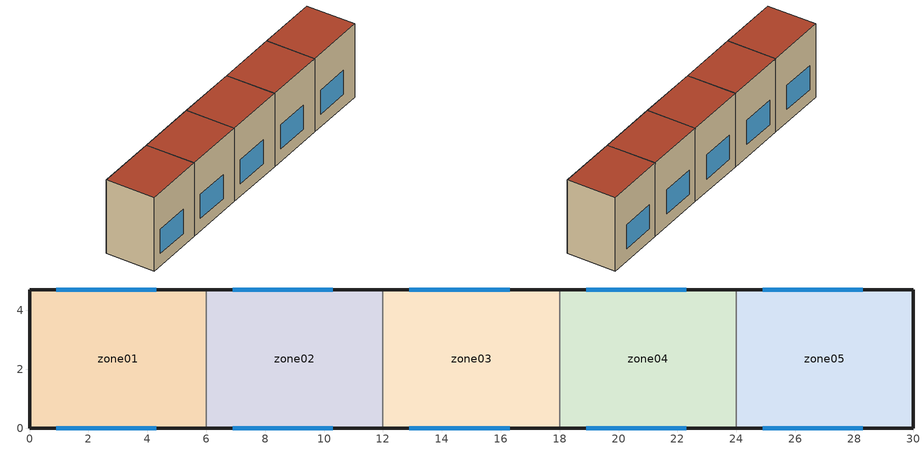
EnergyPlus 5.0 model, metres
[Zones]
zone01
 floor ground (GROUND_FLOOR): 6,4.7 6,0 0,0 0,4.7 z0
 wall outside (EXT_WALL): 6,4.7 0,4.7 0,0 6,0 z0:7.3
 wall to zone02 (ADJ_WALL): 6,0 6,4.7 z0:7.3
 window (EXT_WINDOW1): 0.9,0 4.3,0 / 4.3,4.7 0.9,4.7 z1.25:3.65
 roof outside (EXT_ROOF): 0,4.7 0,0 6,0 6,4.7 z7.3
zone02
 floor ground (GROUND_FLOOR): 12,4.7 12,0 6,0 6,4.7 z0
 wall outside (EXT_WALL): 12,4.7 6,4.7 / 6,0 12,0 z0:7.3
 wall to zone03 (ADJ_WALL): 12,0 12,4.7 z0:7.3
 wall to zone01 (ADJ_WALL): 6,4.7 6,0 z0:7.3
 window (EXT_WINDOW1): 6.9,0 10.3,0 / 10.3,4.7 6.9,4.7 z1.25:3.65
 roof outside (EXT_ROOF): 6,4.7 6,0 12,0 12,4.7 z7.3
zone03
 floor ground (GROUND_FLOOR): 18,4.7 18,0 12,0 12,4.7 z0
 wall outside (EXT_WALL): 18,4.7 12,4.7 / 12,0 18,0 z0:7.3
 wall to zone04 (ADJ_WALL): 18,0 18,4.7 z0:7.3
 wall to zone02 (ADJ_WALL): 12,4.7 12,0 z0:7.3
 window (EXT_WINDOW1): 12.9,0 16.3,0 / 16.3,4.7 12.9,4.7 z1.25:3.65
 roof outside (EXT_ROOF): 12,4.7 12,0 18,0 18,4.7 z7.3
zone04
 floor ground (GROUND_FLOOR): 24,4.7 24,0 18,0 18,4.7 z0
 wall outside (EXT_WALL): 24,4.7 18,4.7 / 18,0 24,0 z0:7.3
 wall to zone05 (ADJ_WALL): 24,0 24,4.7 z0:7.3
 wall to zone03 (ADJ_WALL): 18,4.7 18,0 z0:7.3
 window (EXT_WINDOW1): 18.9,0 22.3,0 / 22.3,4.7 18.9,4.7 z1.25:3.65
 roof outside (EXT_ROOF): 18,4.7 18,0 24,0 24,4.7 z7.3
zone05
 floor ground (GROUND_FLOOR): 30,4.7 30,0 24,0 24,4.7 z0
 wall outside (EXT_WALL): 24,0 30,0 30,4.7 24,4.7 z0:7.3
 wall to zone04 (ADJ_WALL): 24,4.7 24,0 z0:7.3
 window (EXT_WINDOW1): 24.9,0 28.3,0 / 28.3,4.7 24.9,4.7 z1.25:3.65
 roof outside (EXT_ROOF): 24,4.7 24,0 30,0 30,4.7 z7.3
[Building]
TRNSYS18: North Axis {deg}=0; Terrain=City; Loads Convergence Tolerance Value=0; Temperature Convergence Tolerance Value {deltaC}=0; Solar Distribution=FullInteriorAndExterior; Maximum Number of Warmup Days=0
[Site:Location]
not used: Latitude {deg}=0; Longitude {deg}=0; Time Zone {hr}=0; Elevation {m}=0
[Construction]
GROUND_FLOOR; EXT_WALL; EXT_ROOF; ADJ_WALL; EXT_WINDOW1: 
[WindowProperty:ShadingControl]
ESHADE=0; ISHADE=INPUT 1*MAX_ISHADE : SHADECNTRL=ISHADE_INTERNAL
[SurfaceProperty:OtherSideCoefficients]
BOUNDARY=IDENTICAL; BOUNDARY=INPUT 1*TBOUNDARY; BOUNDARY=INPUT 1*TBOUNDARY_2; BOUNDARY=INPUT 1*TBOUNDARY_3; BOUNDARY=INPUT 1*TGROUND; BOUNDARY=20; BOUNDARY=15
[Zone] Multiplier=1
zone01; zone02; zone03; zone04; zone05
